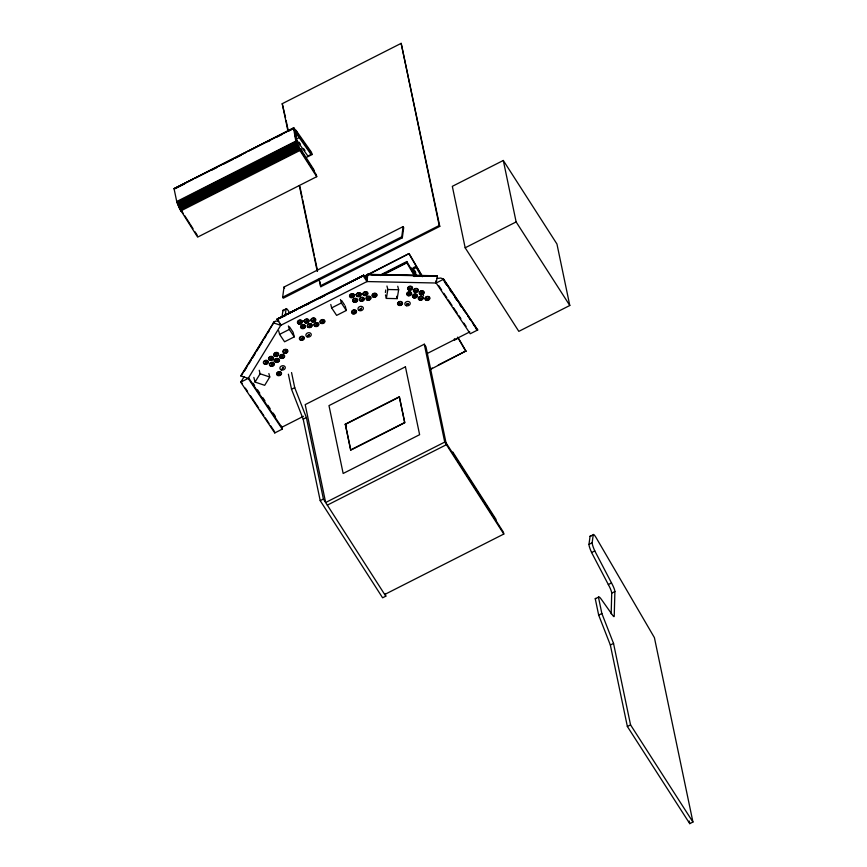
<?xml version="1.0" encoding="UTF-8"?>
<svg xmlns="http://www.w3.org/2000/svg" width="867" height="867" viewBox="0 0 867 867"><rect width="100%" height="100%" fill="white"/><g stroke="black" fill="none" stroke-linecap="round" stroke-linejoin="round"><path stroke-width="1.3" d="M611.17 613.814L611.712 593.147A7.684 1.268 63.1 0 0 608.32 584.553L591.597 552.528A12.236 2.027 63.1 0 1 588.975 544.368L590.059 536.348L593.245 534.722A6.405 1.062 63.1 0 1 596.485 538.288L654.412 637.646L692.939 822.035L689.753 823.65L627.361 726.492L610.346 645.037L598.674 615.115L595.261 598.783L598.447 597.168A10.534 1.745 63.1 0 1 601.633 599.726L612.871 615.613A6.134 1.019 63.1 0 0 614.215 616.47L614.898 591.532A7.684 1.268 63.1 0 0 611.506 582.938L594.784 550.913A12.236 2.027 63.1 0 1 592.161 542.753L593.245 534.722M282.653 297.218L284.029 287.031L403.122 226.601L403.697 227.631L402.321 237.807L283.227 298.237L282.653 297.218L401.757 236.789L403.122 226.601M282.013 317.181L282.913 310.494L286.099 308.88A6.405 1.062 63.1 0 1 289.34 312.445M285.2 315.555L286.099 308.88M281.504 426.152L282.263 429.132L274.774 432.936L240.712 382.184L248.19 378.391L280.767 325.32L277.158 319.013L363.544 275.229L365.993 277.581L367.001 281.558L436.177 283.01L443.655 279.207L477.728 329.959L470.239 333.752L436.177 283.01L435.668 281.016M278.968 321.148L275.543 321.093L273.322 322.806L280.767 325.32L367.001 281.558L363.154 275.836L363.544 275.229M367.001 281.558L367.781 274.351L365.993 277.581M385.382 292.493L385.804 289.946M397.758 286.251L398.647 289.741L397.162 298.638L386.357 298.411L387.842 289.513L386.953 286.023M436.177 283.01L437.315 276.139L436.188 276.129M240.712 382.184L244.18 376.69M274.774 432.936L274.969 432.254M316.726 176.684L299.906 150.479L299.516 148.604L316.325 174.776L316.726 176.684L197.633 237.114L179.502 208.394L176.738 201.534L174.061 188.735L192.875 179.371M282.263 429.132L248.19 378.391L240.755 375.877L242.435 374.316M268.878 373.525L269.767 377.015L264.695 385.316L255.039 382.065L260.111 373.775L259.222 370.285M240.755 375.877L274.135 321.722M241.958 374.533L274.536 321.462M244.559 370.859L246.683 367.402M248.807 363.934L250.931 360.477M252.351 358.169L255.18 353.552M256.599 351.243L262.267 342.021M264.392 338.553L265.801 336.244M267.925 332.787L269.344 330.479M288.017 131.416L282.23 103.693L401.161 43.35L439.775 226.374L320.844 286.717L318.904 279.25M174.137 188.551L293.512 127.958L295.94 130.278L311.416 152.18L312.098 154.532L306.084 157.577M174.061 188.746L293.707 127.991M195.281 178.158L245.816 152.516M248.222 151.291L293.935 128.099M175.101 188.713L184.725 183.837M211.19 170.409L217.205 167.353M223.22 164.296L232.844 159.42M235.25 158.195L241.264 155.15M267.73 141.711L270.136 140.497M276.15 137.441L282.165 134.396M288.18 131.34L294.195 128.283M294.693 135.675L297.099 134.45L296.351 130.863L296.763 132.814L312.098 154.532M295.3 136.878L298.486 135.263L299.169 137.604L311.058 154.434L307.883 156.049L295.983 139.219L299.169 137.604M178.385 204.103L176.738 201.534L295.831 141.104L293.512 127.958M176.922 202.141L296.015 141.711L295.831 141.104L298.963 145.97L299.906 150.479L180.813 210.909L180.336 208.654M177.139 202.813L296.232 142.383L296.015 141.711M177.388 203.517L296.481 143.088L296.232 142.383M177.67 204.276L296.763 143.846L296.481 143.088M177.984 205.056L297.088 144.626L296.763 143.846M178.331 205.869L297.424 145.439L297.088 144.626M178.7 206.693L297.793 146.263L297.424 145.439M179.09 207.538L298.183 147.108L297.793 146.263M179.502 208.394L298.595 147.964L298.183 147.108M179.924 209.24L299.017 148.81L299.906 150.479M180.358 210.085L299.462 149.655M503.304 160.471L452.325 186.329L465.167 247.789L518.824 331.357L569.792 305.487L556.95 244.028L503.304 160.471L516.136 221.93L569.792 305.487M320.281 285.85L439.211 225.507L401.161 43.35M276.963 319.327L363.739 275.262M277.158 319.013L284.929 315.49M287.324 314.266L296.904 309.411M299.299 308.197L341.219 286.923M343.614 285.709L363.967 275.381M276.92 319.587L363.154 275.836M277.743 319.132L285.189 315.675M306.745 304.74L309.14 303.526M318.72 298.66L324.713 295.625M330.706 292.58L340.287 287.725M364.66 276.107L409.094 253.554L421.947 275.598M364.671 276.551L409.094 253.554M380.364 274.969L406.829 261.541L415.25 276.02M380.635 275.435L385.447 272.997M387.852 271.772L405.897 262.625L399.893 265.779M380.635 275.543L385.447 273.105M391.461 270.06L397.487 267.003M382.802 275.056L406.861 262.853L406.829 261.541M289.524 326.902L293.089 332.202L294.271 336.862L284.571 341.782L279.586 334.359L289.285 329.438L288.397 325.949M345.185 305.867L346.334 310.473L336.634 315.393L331.638 307.904L341.338 302.984L340.471 299.538M413.093 269.182L416.279 267.567L416.247 266.234L413.06 267.849L413.093 269.182L417.168 276.161M465.167 247.789L516.136 221.93M385.241 593.548L385.793 596.182L382.607 597.797L320.216 500.649L303.201 419.184L291.529 389.261L294.715 387.647L291.561 372.572M424.288 344.199L305.195 404.629L325.645 502.513L444.738 442.083L424.288 344.199L425.968 346.811L446.418 444.695L327.314 505.125M303.483 416.279L281.786 427.29L248.461 377.644M427.594 353.303L469.773 331.909M303.201 419.184L306.387 417.569L294.715 387.647M429.88 369.277L432.286 368.052M438.29 365.007L465.915 350.994L458.47 338.228M429.891 369.721L465.915 350.994M345.261 424.191L399.286 396.772L404.672 422.511L350.636 449.93L345.261 424.191L346.518 426.141M320.216 500.649L323.402 499.024L306.387 417.569M384.699 594.48L503.792 534.05L503.391 532.132L446.017 442.777M588.975 544.368L592.161 542.753M591.597 552.528L594.784 550.913M608.32 584.553L611.506 582.938M611.712 593.147L614.898 591.532M598.674 615.115L601.861 613.5L598.447 597.168M610.346 645.037L613.533 643.422L601.861 613.5M627.361 726.492L630.547 724.877L613.533 643.422M436.849 278.437L440.783 278.047L443.655 279.207M367.402 274.34L436.946 275.793M367.207 274.471L437.141 275.923M368.15 274.687L437.315 276.139M372.149 275.088L381.458 275.283M413.386 275.944L422.695 276.139M387.842 289.513L398.647 289.741M260.111 373.775L269.767 377.015M476.167 329.081L477.728 329.959M299.017 142.134L300.502 144.236M303.472 148.441L304.967 150.544M443.2 278.86L477.262 329.612M442.679 278.567L461.19 306.149M462.675 308.359L465.633 312.77M467.855 316.076L470.824 320.487M473.046 323.803L476.005 328.214M444.316 281.645L446.538 284.95M449.507 289.361L451.729 292.678M454.687 297.088L456.909 300.394M459.868 304.816L461.352 307.016M438.669 285.568L441.628 289.99M443.85 293.295L446.808 297.706M448.293 299.917L452 305.433M453.474 307.633L457.18 313.15M458.665 315.36L460.886 318.666M463.845 323.088L466.067 326.393M289.285 329.438L294.271 336.862M253.11 383.225L254.584 385.436M257.553 389.847L259.775 393.163M262.734 397.574L264.955 400.879M267.914 405.29L270.136 408.606M273.105 413.017L275.327 416.323M240.907 381.502L242.381 383.713M245.35 388.123L247.572 391.429M250.53 395.851L258.68 407.978M260.154 410.189L263.861 415.705M265.345 417.916L269.041 423.421M270.526 425.632L274.232 431.148M341.62 300.524L344.47 304.794M341.338 302.984L346.334 310.473M439.211 225.507L439.775 226.374M282.23 103.693L285.546 117.76M297.099 134.45L293.165 128.316L294.813 130.874L297.489 143.673L295.831 141.104M630.547 724.877L692.939 822.035M444.738 442.083L503.792 534.05M176.738 201.534L177.984 203.474M181.149 210.172L183.338 213.585M184.617 215.58L187.727 220.413M188.117 221.031L189.526 223.209M189.916 223.827L193.027 228.66M195.032 231.792L197.221 235.206M323.402 499.024L385.793 596.182M409.116 253.998L422.348 276.703M457.809 337.512L465.926 351.438M416.279 267.567L421.026 275.706M414.415 270.179L415.77 272.498M415.878 275.836L411.272 267.925L411.305 269.236M406.861 262.853L414.827 276.562M401.757 236.789L402.321 237.807M284.029 287.031L284.604 288.061M298.595 147.964L299.017 148.81M310.375 152.093L311.058 154.434M396.566 296.308L397.162 298.638M385.468 294.921L386.357 298.411M280.269 323.326L280.767 325.32M278.697 330.869L279.586 334.359M253.858 377.416L255.039 382.065M330.782 304.458L331.638 307.904M689.2 821.016L689.753 823.65M496.217 520.959L495.816 519.04L452.78 452.021L453.181 453.94M314.222 171.503L313.821 169.585L301.217 149.958L301.618 151.877M286.099 120.405L288.299 130.96M299.884 186.405L302.084 196.961M302.637 199.605L314.222 255.039M314.775 257.683L317.528 270.872M319.739 281.439L320.844 286.717M299.321 185.527L317.246 271.328M288.375 374.186L291.529 389.261M180.423 209.034L180.813 210.909M457.613 337.176L457.646 338.509L454.46 340.124L454.427 338.791M303.179 320.92A3.175 2.514 -14.3 0 1 303.927 321.137M423.475 295.788A3.175 2.514 -14.3 0 1 423.475 295.116M354.473 294.542A3.175 2.514 -14.3 0 1 355.275 294.585M361.94 293.534A3.175 2.514 -14.3 0 1 362.688 293.75M273.723 359.491A3.175 2.514 -14.3 0 1 274.124 361.376M275.511 359.697A3.175 2.514 -14.3 0 1 274.07 359.22M299.332 148.853A2.157 1.582 -16.5 0 1 301.304 150.305M298.703 148.69A2.525 1.842 -16.5 0 1 301.25 149.157A2.525 1.842 -16.5 0 1 301.25 151.248M595.261 598.783A10.534 1.745 63.1 0 1 596.03 598.577M590.059 536.348A6.405 1.062 63.1 0 1 590.817 536.359M282.913 310.494A6.405 1.062 63.1 0 1 283.953 310.798M265.714 362.536L265.627 363.555L265.714 362.536M266.223 361.712L266.136 362.731L266.223 361.712M270.883 358.591L270.797 359.61L270.883 358.591M271.393 357.768L271.306 358.786L271.393 357.768M276.096 354.636L276.009 355.654L276.096 354.636M276.595 353.812L276.508 354.831L276.595 353.812M271.75 364.53L271.664 365.549L271.75 364.53M272.26 363.707L272.162 364.725L272.26 363.707M276.887 360.596L276.801 361.615L276.887 360.596M277.386 359.772L277.299 360.791L277.386 359.772M282.046 356.64L281.959 357.659L282.046 356.64M282.544 355.817L282.458 356.836L282.544 355.817M285.243 351.536L285.156 352.544L285.243 351.536M285.742 350.712L285.655 351.731L285.742 350.712M278.925 373.872L278.838 374.891L278.925 373.872M279.434 373.059L279.347 374.078L279.434 373.059M282.458 368.117L282.371 369.136L282.458 368.117M282.956 367.305L282.87 368.312L282.956 367.305M299.657 322.177L299.343 323.033L299.657 322.177M300.611 321.69L300.296 322.546L300.611 321.69M351.753 295.831L351.438 296.687L351.753 295.831M352.706 295.344L352.392 296.2L352.706 295.344M306.344 321.137L306.04 321.993L306.344 321.137M307.308 320.649L306.994 321.505L307.308 320.649M358.439 294.802L358.136 295.658L358.439 294.802M359.404 294.314L359.09 295.17L359.404 294.314M313.074 320.107L312.759 320.963L313.074 320.107M314.027 319.62L313.724 320.476L314.027 319.62M365.17 293.772L364.855 294.628L365.17 293.772M366.134 293.284L365.82 294.141L366.134 293.284M302.789 326.783L302.475 327.639L302.789 326.783M303.753 326.306L303.439 327.152L303.753 326.306M354.885 300.448L354.57 301.304L354.885 300.448M355.849 299.96L355.535 300.816L355.849 299.96M309.454 325.743L309.14 326.599L309.454 325.743M310.408 325.255L310.104 326.111L310.408 325.255M361.55 299.408L361.236 300.253L361.55 299.408M362.504 298.92L362.2 299.776L362.504 298.92M316.141 324.692L315.826 325.548L316.141 324.692M317.094 324.204L316.791 325.06L317.094 324.204M322.166 321.69L321.863 322.546L322.166 321.69M323.131 321.202L322.817 322.058L323.131 321.202M368.237 298.356L367.922 299.213L368.237 298.356M369.201 297.869L368.887 298.725L369.201 297.869M374.262 295.354L373.959 296.211L374.262 295.354M375.227 294.867L374.912 295.723L375.227 294.867M301.586 338.423L301.272 339.279L301.586 338.423M302.54 337.935L302.225 338.791L302.54 337.935M308.305 335.009L307.991 335.865L308.305 335.009M309.259 334.521L308.955 335.377L309.259 334.521M353.79 312.055L353.476 312.9L353.79 312.055M354.755 311.567L354.44 312.423L354.755 311.567M360.401 308.685L360.087 309.53L360.401 308.685M361.366 308.197L361.051 309.053L361.366 308.197M405.431 366.817L328.983 405.615L343.159 473.48L419.617 434.692L405.431 366.817M399.427 396.988L345.402 424.397L350.777 450.136L404.802 422.728L399.427 396.988M409.788 288.212L409.419 288.819L409.788 288.212M410.85 288.234L410.492 288.841L410.85 288.234M415.575 290.456L415.206 291.063L415.575 290.456M416.637 290.478L416.279 291.084L416.637 290.478M421.384 292.721L421.015 293.328L421.384 292.721M422.446 292.743L422.077 293.349L422.446 292.743M408.888 293.772L408.53 294.379L408.888 293.772M409.961 293.794L409.592 294.401L409.961 293.794M414.664 295.983L414.296 296.59L414.664 295.983M415.737 296.005L415.369 296.612L415.737 296.005M420.462 298.205L420.094 298.812L420.462 298.205M421.525 298.226L421.167 298.833L421.525 298.226M427.128 298.4L426.77 299.007L427.128 298.4M428.2 298.421L427.832 299.028L428.2 298.421M399.752 303.472L399.394 304.079L399.752 303.472M400.825 303.493L400.456 304.1L400.825 303.493M407.23 303.634L406.861 304.241L407.23 303.634M408.292 303.656L407.934 304.263L408.292 303.656M300.481 340.113A2.525 2.005 -14.3 0 0 304.328 338.163A2.525 2.005 -14.3 0 0 300.697 336.602A2.525 2.005 -14.3 0 0 300.481 340.113M300.676 339.853A2.157 1.712 -14.3 0 0 303.959 338.184A2.157 1.712 -14.3 0 0 300.86 336.84A2.157 1.712 -14.3 0 0 300.676 339.853M307.113 336.851A2.72 2.157 -14.3 0 0 311.253 334.738A2.72 2.157 -14.3 0 0 307.341 333.047A2.72 2.157 -14.3 0 0 307.113 336.851M305.444 322.567A2.157 1.712 -14.3 0 0 308.728 320.898A2.157 1.712 -14.3 0 0 305.628 319.555A2.157 1.712 -14.3 0 0 305.444 322.567M305.249 322.827A2.525 2.005 -14.3 0 0 309.085 320.888A2.525 2.005 -14.3 0 0 305.466 319.316A2.525 2.005 -14.3 0 0 305.249 322.827M321.267 323.12A2.157 1.712 -14.3 0 0 324.551 321.451A2.157 1.712 -14.3 0 0 321.451 320.118A2.157 1.712 -14.3 0 0 321.267 323.12M321.072 323.391A2.525 2.005 -14.3 0 0 324.908 321.44A2.525 2.005 -14.3 0 0 321.289 319.869A2.525 2.005 -14.3 0 0 321.072 323.391M312.174 321.538A2.157 1.712 -14.3 0 0 315.458 319.869A2.157 1.712 -14.3 0 0 312.358 318.536A2.157 1.712 -14.3 0 0 312.174 321.538M311.979 321.798A2.525 2.005 -14.3 0 0 315.816 319.858A2.525 2.005 -14.3 0 0 312.185 318.287A2.525 2.005 -14.3 0 0 311.979 321.798M315.241 326.122A2.157 1.712 -14.3 0 0 318.514 324.453A2.157 1.712 -14.3 0 0 315.425 323.109A2.157 1.712 -14.3 0 0 315.241 326.122M315.046 326.382A2.525 2.005 -14.3 0 0 318.883 324.431A2.525 2.005 -14.3 0 0 315.252 322.86A2.525 2.005 -14.3 0 0 315.046 326.382M301.889 328.214A2.157 1.712 -14.3 0 0 305.173 326.556A2.157 1.712 -14.3 0 0 302.074 325.212A2.157 1.712 -14.3 0 0 301.889 328.214M301.694 328.485A2.525 2.005 -14.3 0 0 305.531 326.534A2.525 2.005 -14.3 0 0 301.9 324.962A2.525 2.005 -14.3 0 0 301.694 328.485M298.757 323.608A2.157 1.712 -14.3 0 0 302.03 321.939A2.157 1.712 -14.3 0 0 298.931 320.595A2.157 1.712 -14.3 0 0 298.757 323.608M298.551 323.868A2.525 2.005 -14.3 0 0 302.399 321.917A2.525 2.005 -14.3 0 0 298.768 320.346A2.525 2.005 -14.3 0 0 298.551 323.868M308.554 327.173A2.157 1.712 -14.3 0 0 311.827 325.504A2.157 1.712 -14.3 0 0 308.728 324.16A2.157 1.712 -14.3 0 0 308.554 327.173M308.359 327.433A2.525 2.005 -14.3 0 0 312.196 325.483A2.525 2.005 -14.3 0 0 308.565 323.911A2.525 2.005 -14.3 0 0 308.359 327.433M399.069 305.433A2.525 2.005 -14.3 0 0 402.516 303.006A2.525 2.005 -14.3 0 0 398.527 301.998A2.525 2.005 -14.3 0 0 399.069 305.433M399.21 305.141A2.157 1.712 -14.3 0 0 402.147 303.071A2.157 1.712 -14.3 0 0 398.755 302.215A2.157 1.712 -14.3 0 0 399.21 305.141M415.033 292.125A2.157 1.712 -14.3 0 0 417.97 290.055A2.157 1.712 -14.3 0 0 414.567 289.199A2.157 1.712 -14.3 0 0 415.033 292.125M414.892 292.417A2.525 2.005 -14.3 0 0 418.327 289.979A2.525 2.005 -14.3 0 0 414.35 288.982A2.525 2.005 -14.3 0 0 414.892 292.417M419.921 299.884A2.157 1.712 -14.3 0 0 422.858 297.804A2.157 1.712 -14.3 0 0 419.455 296.947A2.157 1.712 -14.3 0 0 419.921 299.884M419.78 300.166A2.525 2.005 -14.3 0 0 423.215 297.739A2.525 2.005 -14.3 0 0 419.238 296.742A2.525 2.005 -14.3 0 0 419.78 300.166M408.346 295.441A2.157 1.712 -14.3 0 0 411.283 293.371A2.157 1.712 -14.3 0 0 407.891 292.515A2.157 1.712 -14.3 0 0 408.346 295.441M408.205 295.723A2.525 2.005 -14.3 0 0 411.641 293.295A2.525 2.005 -14.3 0 0 407.663 292.298A2.525 2.005 -14.3 0 0 408.205 295.723M406.482 305.748A2.72 2.157 -14.3 0 0 410.199 303.125A2.72 2.157 -14.3 0 0 405.897 302.041A2.72 2.157 -14.3 0 0 406.482 305.748M426.586 300.08A2.157 1.712 -14.3 0 0 429.523 297.999A2.157 1.712 -14.3 0 0 426.12 297.153A2.157 1.712 -14.3 0 0 426.586 300.08M426.445 300.361A2.525 2.005 -14.3 0 0 429.88 297.934A2.525 2.005 -14.3 0 0 425.903 296.937A2.525 2.005 -14.3 0 0 426.445 300.361M414.123 297.652A2.157 1.712 -14.3 0 0 417.06 295.582A2.157 1.712 -14.3 0 0 413.657 294.726A2.157 1.712 -14.3 0 0 414.123 297.652M413.982 297.945A2.525 2.005 -14.3 0 0 417.417 295.517A2.525 2.005 -14.3 0 0 413.44 294.509A2.525 2.005 -14.3 0 0 413.982 297.945M409.246 289.892A2.157 1.712 -14.3 0 0 412.183 287.811A2.157 1.712 -14.3 0 0 408.78 286.966A2.157 1.712 -14.3 0 0 409.246 289.892M409.105 290.174A2.525 2.005 -14.3 0 0 412.54 287.746A2.525 2.005 -14.3 0 0 408.563 286.749A2.525 2.005 -14.3 0 0 409.105 290.174M420.831 294.39A2.157 1.712 -14.3 0 0 423.779 292.32A2.157 1.712 -14.3 0 0 420.376 291.464A2.157 1.712 -14.3 0 0 420.831 294.39M420.69 294.672A2.525 2.005 -14.3 0 0 424.136 292.244A2.525 2.005 -14.3 0 0 420.159 291.247A2.525 2.005 -14.3 0 0 420.69 294.672M352.696 313.746A2.525 2.005 -14.3 0 0 356.532 311.795A2.525 2.005 -14.3 0 0 352.902 310.223A2.525 2.005 -14.3 0 0 352.696 313.746M352.891 313.475A2.157 1.712 -14.3 0 0 356.174 311.817A2.157 1.712 -14.3 0 0 353.075 310.473A2.157 1.712 -14.3 0 0 352.891 313.475M353.985 301.879A2.157 1.712 -14.3 0 0 357.269 300.21A2.157 1.712 -14.3 0 0 354.17 298.877A2.157 1.712 -14.3 0 0 353.985 301.879M353.79 302.149A2.525 2.005 -14.3 0 0 357.627 300.199A2.525 2.005 -14.3 0 0 353.996 298.627A2.525 2.005 -14.3 0 0 353.79 302.149M357.54 296.232A2.157 1.712 -14.3 0 0 360.824 294.563A2.157 1.712 -14.3 0 0 357.724 293.219A2.157 1.712 -14.3 0 0 357.54 296.232M357.345 296.492A2.525 2.005 -14.3 0 0 361.181 294.542A2.525 2.005 -14.3 0 0 357.562 292.97A2.525 2.005 -14.3 0 0 357.345 296.492M373.363 296.785A2.157 1.712 -14.3 0 0 376.646 295.116A2.157 1.712 -14.3 0 0 373.547 293.783A2.157 1.712 -14.3 0 0 373.363 296.785M373.168 297.056A2.525 2.005 -14.3 0 0 377.004 295.105A2.525 2.005 -14.3 0 0 373.384 293.534A2.525 2.005 -14.3 0 0 373.168 297.056M364.27 295.203A2.157 1.712 -14.3 0 0 367.554 293.534A2.157 1.712 -14.3 0 0 364.454 292.19A2.157 1.712 -14.3 0 0 364.27 295.203M364.075 295.463A2.525 2.005 -14.3 0 0 367.911 293.512A2.525 2.005 -14.3 0 0 364.281 291.951A2.525 2.005 -14.3 0 0 364.075 295.463M367.337 299.776A2.157 1.712 -14.3 0 0 370.621 298.118A2.157 1.712 -14.3 0 0 367.521 296.774A2.157 1.712 -14.3 0 0 367.337 299.776M367.142 300.047A2.525 2.005 -14.3 0 0 370.978 298.096A2.525 2.005 -14.3 0 0 367.348 296.525A2.525 2.005 -14.3 0 0 367.142 300.047M350.853 297.262A2.157 1.712 -14.3 0 0 354.126 295.604A2.157 1.712 -14.3 0 0 351.027 294.26A2.157 1.712 -14.3 0 0 350.853 297.262M350.647 297.533A2.525 2.005 -14.3 0 0 354.495 295.582A2.525 2.005 -14.3 0 0 350.864 294.011A2.525 2.005 -14.3 0 0 350.647 297.533M360.65 300.827A2.157 1.712 -14.3 0 0 363.923 299.169A2.157 1.712 -14.3 0 0 360.835 297.825A2.157 1.712 -14.3 0 0 360.65 300.827M360.455 301.098A2.525 2.005 -14.3 0 0 364.292 299.148A2.525 2.005 -14.3 0 0 360.661 297.576A2.525 2.005 -14.3 0 0 360.455 301.098M359.209 310.516A2.72 2.167 -14.2 0 0 363.36 308.414A2.72 2.167 -14.2 0 0 359.437 306.712A2.72 2.167 -14.2 0 0 359.209 310.516M277.906 375.552A2.525 2.005 -14.3 0 0 281.547 373.352A2.525 2.005 -14.3 0 0 277.733 372.073A2.525 2.005 -14.3 0 0 277.906 375.552M278.069 375.281A2.157 1.712 -14.3 0 0 281.19 373.395A2.157 1.712 -14.3 0 0 277.928 372.301A2.157 1.712 -14.3 0 0 278.069 375.281M270.894 365.939A2.157 1.712 -14.3 0 0 274.015 364.053A2.157 1.712 -14.3 0 0 270.753 362.959A2.157 1.712 -14.3 0 0 270.894 365.939M270.732 366.21A2.525 2.005 -14.3 0 0 274.373 364.01A2.525 2.005 -14.3 0 0 270.558 362.72A2.525 2.005 -14.3 0 0 270.732 366.21M284.387 352.934A2.157 1.712 -14.3 0 0 287.497 351.048A2.157 1.712 -14.3 0 0 284.235 349.954A2.157 1.712 -14.3 0 0 284.387 352.934M284.213 353.205A2.525 2.005 -14.3 0 0 287.866 351.005A2.525 2.005 -14.3 0 0 284.04 349.726A2.525 2.005 -14.3 0 0 284.213 353.205M264.858 363.934A2.157 1.712 -14.3 0 0 267.979 362.059A2.157 1.712 -14.3 0 0 264.717 360.965A2.157 1.712 -14.3 0 0 264.858 363.934M264.695 364.216A2.525 2.005 -14.3 0 0 268.337 362.016A2.525 2.005 -14.3 0 0 264.522 360.726A2.525 2.005 -14.3 0 0 264.695 364.216M281.341 369.938A2.72 2.157 -14.3 0 0 285.286 367.565A2.72 2.157 -14.3 0 0 281.157 366.177A2.72 2.157 -14.3 0 0 281.341 369.938M281.19 358.038A2.157 1.712 -14.3 0 0 284.3 356.164A2.157 1.712 -14.3 0 0 281.038 355.069A2.157 1.712 -14.3 0 0 281.19 358.038M281.016 358.32A2.525 2.005 -14.3 0 0 284.669 356.12A2.525 2.005 -14.3 0 0 280.843 354.831A2.525 2.005 -14.3 0 0 281.016 358.32M270.027 359.989A2.157 1.712 -14.3 0 0 273.148 358.114A2.157 1.712 -14.3 0 0 269.886 357.02A2.157 1.712 -14.3 0 0 270.027 359.989M269.865 360.271A2.525 2.005 -14.3 0 0 273.506 358.071A2.525 2.005 -14.3 0 0 269.691 356.781A2.525 2.005 -14.3 0 0 269.865 360.271M276.031 361.994A2.157 1.712 -14.3 0 0 279.152 360.119A2.157 1.712 -14.3 0 0 275.879 359.025A2.157 1.712 -14.3 0 0 276.031 361.994M275.858 362.276A2.525 2.005 -14.3 0 0 279.51 360.076A2.525 2.005 -14.3 0 0 275.684 358.786A2.525 2.005 -14.3 0 0 275.858 362.276M275.24 356.044A2.157 1.712 -14.3 0 0 278.35 354.159A2.157 1.712 -14.3 0 0 275.088 353.064A2.157 1.712 -14.3 0 0 275.24 356.044M275.067 356.315A2.525 2.005 -14.3 0 0 278.719 354.115A2.525 2.005 -14.3 0 0 274.893 352.826A2.525 2.005 -14.3 0 0 275.067 356.315"/></g></svg>
